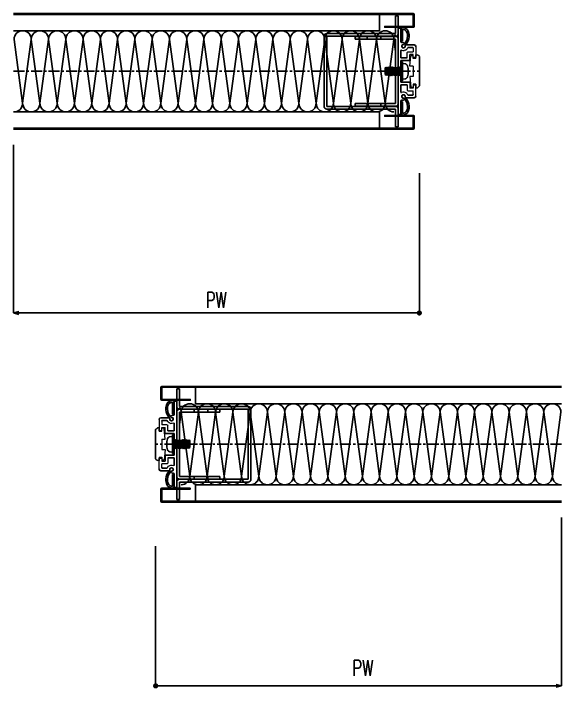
# Model space of a CAD drawing. Extents: x -275225 to 47266, y -41063 to 95295.
# Drawn here: x -224147.8 to -223830.5, y -16075.9 to -15684.8 of the extents above; entities that cross this region are included whole.
import ezdxf

# ---------------------------------------------------------------- set-up
doc = ezdxf.new("R2010")
doc.units = 0
doc.header["$LTSCALE"] = 0.2
doc.header["$PDMODE"] = 99
doc.header["$PDSIZE"] = 5
doc.linetypes.add('CENTER', pattern=[50.8, 31.75, -6.35, 6.35, -6.35])
for name, color, linetype in [('_基準', 1, 'CENTER'), ('_製品', 4, 'Continuous'), ('_製品寸法', 9, 'Continuous')]:
    doc.layers.add(name, color=color, linetype=linetype)
doc.styles.add('OKAMURA', font='SIMPLEX.shx', dxfattribs={"width": 0.7, "bigfont": 'BIGFONT.shx'})
doc.dimstyles.new('OKAMURA-003', dxfattribs={"dimscale": 3, "dimtxt": 3, "dimasz": 1, "dimexe": 0, "dimexo": 3, "dimgap": 1, "dimtad": 1, "dimdec": 3, "dimdsep": 46, "dimtxsty": 'OKAMURA', "dimblk1": 'DOT', "dimblk2": 'DOT', "dimsah": 1, "dimcen": 0, "dimclrd": 9, "dimclre": 9, "dimclrt": 3, "dimadec": 0, "dimazin": 0, "dimtfac": 1, "dimtdec": 3, "dimtix": 1, "dimtmove": 2, "dimatfit": 3, "dimldrblk": 'NONE', "dimfxl": 0, "dimtolj": 1, "dimarcsym": 0})

# ---------------------------------------------------------------- blocks, each defined once
blk = doc.blocks.new('P16KONEJI')
at = {"layer": '_製品', "color": 0, "linetype": 'ByBlock'}
for p, q in [((3.3, 9.92), (1.84, 9.79)), ((3.3, 10.84), (3.3, 0)), ((4.3, 10.84), (3.3, 10.84)), ((3.3, 7.83), (3.35, 7.92)), ((3.35, 7.92), (3.45, 7.92)), ((3.35, 7.92), (3.75, 2.92)), ((3.45, 7.92), (3.7, 7.49)), ((3.45, 7.92), (3.85, 2.92)), ((3.9, 7.49), (4.15, 7.92)), ((4.15, 7.92), (4.25, 7.92)), ((4.15, 7.92), (4.55, 2.92)), ((4.25, 7.92), (4.5, 7.49)), ((4.25, 7.92), (4.65, 2.92)), ((4.3, 10.84), (4.3, 0)), ((4.7, 7.49), (4.95, 7.92)), ((4.95, 7.92), (5.35, 2.92)), ((4.95, 7.92), (5.05, 7.92)), ((5.05, 7.92), (5.45, 2.92)), ((5.05, 7.92), (5.3, 7.49)), ((5.5, 7.49), (5.75, 7.92)), ((5.75, 7.92), (5.85, 7.92)), ((5.75, 7.92), (6.15, 2.92)), ((5.85, 7.92), (6.1, 7.49)), ((5.85, 7.92), (6.25, 2.92)), ((6.3, 7.49), (6.55, 7.92)), ((6.55, 7.92), (6.65, 7.92)), ((6.55, 7.92), (6.95, 2.92)), ((6.65, 7.92), (6.9, 7.49)), ((6.65, 7.92), (7.05, 2.92)), ((7.1, 7.49), (7.35, 7.92)), ((7.35, 7.92), (7.45, 7.92)), ((7.35, 7.92), (7.75, 2.92)), ((7.45, 7.92), (7.7, 7.49)), ((7.45, 7.92), (7.85, 2.92)), ((7.9, 7.49), (8.15, 7.92)), ((8.15, 7.92), (8.25, 7.92)), ((8.15, 7.92), (8.55, 2.92)), ((8.25, 7.92), (8.5, 7.49)), ((8.25, 7.92), (8.65, 2.92)), ((8.7, 7.49), (8.95, 7.92)), ((8.95, 7.92), (9.05, 7.92)), ((8.95, 7.92), (9.35, 2.92)), ((9.05, 7.92), (9.3, 7.49)), ((9.05, 7.92), (9.45, 2.92)), ((9.5, 7.49), (9.75, 7.92)), ((9.75, 7.92), (9.85, 7.92)), ((9.75, 7.92), (10.15, 2.92)), ((9.85, 7.92), (10.1, 7.49)), ((9.85, 7.92), (10.25, 2.92)), ((10.3, 7.49), (10.55, 7.92)), ((10.55, 7.92), (10.65, 7.92)), ((10.55, 7.92), (10.95, 2.92)), ((10.65, 7.92), (10.9, 7.49)), ((10.65, 7.92), (11.05, 2.92)), ((11.1, 7.49), (11.35, 7.92)), ((11.35, 7.92), (11.45, 7.92)), ((11.35, 7.92), (11.75, 2.92)), ((11.45, 7.92), (11.7, 7.49)), ((11.45, 7.92), (11.85, 2.92)), ((11.9, 7.49), (12.15, 7.92)), ((12.15, 7.92), (12.25, 7.92)), ((12.15, 7.92), (12.55, 2.92)), ((12.25, 7.92), (12.5, 7.49)), ((12.25, 7.92), (12.65, 2.92)), ((12.7, 7.49), (12.95, 7.92)), ((12.95, 7.92), (13.05, 7.92)), ((12.95, 7.92), (13.3, 3.55)), ((13.05, 7.92), (13.3, 7.49)), ((13.05, 7.92), (13.3, 3.55)), ((13.3, 7.49), (13.3, 3.55)), ((3.3, 0.92), (1.84, 1.05)), ((3.5, 3.35), (3.75, 2.92)), ((3.75, 2.92), (3.85, 2.92)), ((3.85, 2.92), (4.1, 3.35)), ((4.3, 3.35), (4.55, 2.92)), ((4.55, 2.92), (4.65, 2.92)), ((4.65, 2.92), (4.9, 3.35)), ((5.1, 3.35), (5.35, 2.92)), ((5.35, 2.92), (5.45, 2.92)), ((5.45, 2.92), (5.7, 3.35)), ((5.9, 3.35), (6.15, 2.92)), ((6.15, 2.92), (6.25, 2.92)), ((6.25, 2.92), (6.5, 3.35)), ((6.7, 3.35), (6.95, 2.92)), ((6.95, 2.92), (7.05, 2.92)), ((7.05, 2.92), (7.3, 3.35)), ((7.5, 3.35), (7.75, 2.92)), ((7.75, 2.92), (7.85, 2.92)), ((7.85, 2.92), (8.1, 3.35)), ((8.3, 3.35), (8.55, 2.92)), ((8.55, 2.92), (8.65, 2.92)), ((8.65, 2.92), (8.9, 3.35)), ((9.1, 3.35), (9.35, 2.92)), ((9.35, 2.92), (9.45, 2.92)), ((9.45, 2.92), (9.7, 3.35)), ((9.9, 3.35), (10.15, 2.92)), ((10.15, 2.92), (10.25, 2.92)), ((10.25, 2.92), (10.5, 3.35)), ((10.7, 3.35), (10.95, 2.92)), ((10.95, 2.92), (11.05, 2.92)), ((11.05, 2.92), (11.3, 3.35)), ((11.5, 3.35), (11.75, 2.92)), ((11.75, 2.92), (11.85, 2.92)), ((11.85, 2.92), (12.1, 3.35)), ((12.3, 3.35), (12.55, 2.92)), ((12.55, 2.92), (12.65, 2.92)), ((12.65, 2.92), (12.9, 3.35)), ((13.3, 3.55), (12.96, 3.4)), ((4.3, 0), (3.3, 0))]:
    blk.add_line(p, q, dxfattribs=at)
for centre, radius, start, end in [((12, 5.42), 12, 164.506, 195.494), ((1.98, 8.2), 1.6, 95, 164.506), ((3.8, 7.54), 0.115, 210, 330), ((4.6, 7.54), 0.115, 210, 330), ((5.4, 7.54), 0.115, 210, 330), ((6.2, 7.54), 0.115, 210, 330), ((7, 7.54), 0.115, 210, 330), ((7.8, 7.54), 0.115, 210, 330), ((8.6, 7.54), 0.115, 210, 330), ((9.4, 7.54), 0.115, 210, 330), ((10.2, 7.54), 0.115, 210, 330), ((11, 7.54), 0.115, 210, 330), ((11.8, 7.54), 0.115, 210, 330), ((12.6, 7.54), 0.115, 210, 330), ((1.98, 2.64), 1.6, 195.494, 265), ((3.4, 3.3), 0.115, 30, 150), ((4.2, 3.3), 0.115, 30, 150), ((5, 3.3), 0.115, 30, 150), ((5.8, 3.3), 0.115, 30, 150), ((6.6, 3.3), 0.115, 30, 150), ((7.4, 3.3), 0.115, 30, 150), ((8.2, 3.3), 0.115, 30, 150), ((9, 3.3), 0.115, 30, 150), ((9.8, 3.3), 0.115, 30, 150), ((10.6, 3.3), 0.115, 30, 150), ((11.4, 3.3), 0.115, 30, 150), ((12.2, 3.3), 0.115, 30, 150), ((13, 3.3), 0.115, 112.5605, 150)]:
    blk.add_arc(centre, radius, start, end, dxfattribs=at)
blk = doc.blocks.new('P16UGHEISYO')
at = {"layer": '_製品', "color": 0, "linetype": 'ByBlock', "lineweight": 15}
for p, q in [((0, 0), (0, 25.3)), ((1.99, 14.57), (2.12, 14.09)), ((1.99, 14.57), (2.12, 14.09)), ((2.52, 15.49), (3, 15.62)), ((3.52, 13.69), (3.04, 13.56)), ((3.91, 12.24), (3.43, 12.11)), ((4.05, 14.61), (4.02, 14.73)), ((8.7, 13.34), (8.7, 11.25)), ((10.2, 14.34), (10.2, 8)), ((5.2, 7.81), (5.2, 10.95)), ((5.5, 11.25), (8.7, 11.25)), ((6.7, 6.51), (6.7, 9.75)), ((8.7, 9.75), (6.7, 9.75)), ((6.7, 3), (7.22, 9.25)), ((6.7, 3), (7.2, 9)), ((7.22, 9.25), (8.7, 9.25)), ((8.7, 8), (8.7, 9.75)), ((8.7, 7.5), (8.7, 9.25)), ((8.7, 7.5), (8.7, 9)), ((10.2, 8), (8.7, 8)), ((10.2, 7.5), (10.2, 9.5)), ((10.2, 9.5), (11.2, 9.5)), ((12.2, 8.5), (11.2, 9.5)), ((10.2, 7.5), (8.7, 7.5)), ((10.2, 7.5), (8.7, 7.5)), ((6.7, 3), (6.7, 3.04)), ((8.7, 3), (6.7, 3)), ((8.7, 3), (6.7, 3)), ((8.7, 3), (8.7, -3)), ((8.7, 3), (8.7, -3)), ((6.7, -3), (6.7, -3.04)), ((8.7, -3), (6.7, -3)), ((8.7, -3), (6.7, -3)), ((6.7, -3), (7.22, -9.25)), ((5.2, -7.81), (5.2, -10.95)), ((6.7, -6.51), (6.7, -9.75)), ((8.7, -7.5), (8.7, -9)), ((10.2, -7.5), (8.7, -7.5)), ((8.7, -7.5), (8.7, -9.25)), ((10.2, -7.5), (8.7, -7.5)), ((10.2, -7.5), (10.2, -9.5)), ((5.5, -11.25), (8.7, -11.25)), ((8.7, -9.75), (6.7, -9.75)), ((7.22, -9.25), (8.7, -9.25)), ((10.2, -8), (8.7, -8)), ((8.7, -8), (8.7, -9.75)), ((8.7, -13.34), (8.7, -11.25)), ((10.2, -14.34), (10.2, -8)), ((10.2, -9.5), (11.2, -9.5)), ((12.2, -8.5), (11.2, -9.5)), ((1.99, -14.57), (2.12, -14.09)), ((1.99, -14.57), (2.12, -14.09)), ((2.52, -15.49), (3, -15.62)), ((3.52, -13.69), (3.04, -13.56)), ((3.91, -12.24), (3.43, -12.11)), ((4.05, -14.61), (4.02, -14.73))]:
    blk.add_line(p, q, dxfattribs=at)
at = {"layer": '_製品', "color": 0, "linetype": 'ByBlock'}
for p, q in [((0, 24.8), (0, 0.3)), ((0.2, 25), (1.3, 25)), ((1.5, 24.8), (1.5, 17.28)), ((1.5, 19.6), (1.5, 24.5)), ((2.5, 19.6), (2.5, 24.27)), ((1.5, 17.6), (1.5, 22.5)), ((2.5, 17.6), (2.5, 22.27)), ((2.5, 17.6), (1.5, 17.6)), ((2.74, 16.78), (2, 16.78)), ((3.2, 15.61), (4.46, 17.11)), ((3.99, 14.99), (5.22, 16.46)), ((1.5, 12.12), (1.5, 7.81)), ((4.21, 15.16), (4.37, 15.26)), ((4.64, 15.34), (9.2, 15.34)), ((5.65, 13.84), (8.2, 13.84)), ((12.2, 8.5), (12.2, 0)), ((5.2, 7.81), (1.5, 7.81)), ((1.5, 6.31), (1.5, 0.3)), ((6.5, 6.31), (1.5, 6.31)), ((0, 0.3), (0.3, 0)), ((0, 0.3), (0, -0.3)), ((1.5, 0.3), (1.2, 0)), ((0.3, 0), (0, -0.3)), ((0, -24.8), (0, -0.3)), ((0, -24.8), (0, -0.3)), ((0, -24.8), (0, -0.3)), ((1.5, -0.3), (1.2, 0)), ((1.5, -6.31), (1.5, -0.3)), ((12.2, -8.5), (12.2, 0)), ((6.5, -6.31), (1.5, -6.31)), ((1.5, -12.12), (1.5, -7.81)), ((5.2, -7.81), (1.5, -7.81)), ((3.2, -15.61), (4.46, -17.11)), ((3.99, -14.99), (5.22, -16.46)), ((4.21, -15.16), (4.37, -15.26)), ((4.64, -15.34), (9.2, -15.34)), ((5.65, -13.84), (8.2, -13.84)), ((1.5, -24.8), (1.5, -17.28)), ((1.5, -17.6), (1.5, -22.5)), ((2.5, -17.6), (1.5, -17.6)), ((2.74, -16.78), (2, -16.78)), ((2.5, -17.6), (2.5, -22.27)), ((1.5, -19.6), (1.5, -24.5)), ((2.5, -19.6), (2.5, -24.27)), ((0.2, -25), (1.3, -25))]:
    blk.add_line(p, q, dxfattribs=at)
for centre, radius, start, end in [((0.2, 24.8), 0.2, 90, 180), ((1.3, 24.8), 0.2, 0, 90), ((2.5, 24.5), 1, 81.6392, 180), ((2.7, 24.27), 0.2, 62.7619, 180), ((2.03, 21.28), 4.26, 0, 81.6392), ((2.03, 21.28), 3.26, 0, 78.1789), ((-2.68, 20.69), 7.98, 333.3869, 4.2337), ((-3.19, 20.85), 9.49, 332.4392, 2.5963), ((2, 17.28), 0.5, 180, 270), ((3.04, 14.59), 0.98, 85.6271, 18.0889), ((3.12, 15.67), 0.1, 265.6271, 320), ((4.06, 14.93), 0.1, 140, 198.0889), ((4.64, 14.84), 0.5, 90, 122.3373), ((8.2, 13.34), 0.5, 0, 90), ((9.2, 14.34), 1, 0, 90), ((6.5, 6.51), 0.2, 270, 0), ((6.5, -6.51), 0.2, 0, 90), ((3.04, -14.59), 0.98, 341.9111, 274.3729), ((3.12, -15.67), 0.1, 40, 94.3729), ((4.06, -14.93), 0.1, 161.9111, 220), ((4.64, -14.84), 0.5, 237.6627, 270), ((8.2, -13.34), 0.5, 270, 0), ((9.2, -14.34), 1, 270, 0), ((2, -17.28), 0.5, 90, 180), ((-2.68, -20.69), 7.98, 355.7663, 26.6131), ((-3.19, -20.85), 9.49, 357.4037, 27.5608), ((2.03, -21.28), 4.26, 278.3608, 0), ((2.03, -21.28), 3.26, 281.8211, 0), ((0.2, -24.8), 0.2, 180, 270), ((1.3, -24.8), 0.2, 270, 0), ((2.5, -24.5), 1, 180, 278.3608), ((2.7, -24.27), 0.2, 180, 297.2381)]:
    blk.add_arc(centre, radius, start, end, dxfattribs=at)
at = {"layer": '_製品', "color": 0, "linetype": 'ByBlock', "lineweight": 15}
for centre, radius, start, end in [((2.74, 16.17), 0.607, 295.1761, 90), ((1.7, 12.12), 0.2, 62.1819, 180), ((2.84, 14.28), 2.25, 242.1819, 285), ((2.71, 14.77), 0.75, 105, 195), ((2.84, 14.28), 0.75, 195, 285), ((3.33, 14.41), 0.75, 285, 15), ((3.33, 14.41), 2.25, 285, 341.5906), ((4.38, 14.83), 0.375, 117.1919, 195), ((5.65, 13.64), 0.2, 90, 161.5906), ((5.5, 10.95), 0.3, 90, 180), ((5.5, -10.95), 0.3, 180, 270), ((1.7, -12.12), 0.2, 180, 297.8181), ((2.84, -14.28), 2.25, 75, 117.8181), ((2.71, -14.77), 0.75, 165, 255), ((2.84, -14.28), 0.75, 75, 165), ((2.74, -16.17), 0.607, 270, 64.8239), ((3.33, -14.41), 0.75, 345, 75), ((3.33, -14.41), 2.25, 18.4094, 75), ((4.38, -14.83), 0.375, 165, 242.8081), ((5.65, -13.64), 0.2, 198.4094, 270)]:
    blk.add_arc(centre, radius, start, end, dxfattribs=at)
blk = doc.blocks.new('A$C6158021A')
at = {"color": 0, "linetype": 'ByBlock'}
for p, q in [((-13.799999, 32.100011), (-12.200001, 32.100011)), ((-13.799999, 21.900011), (-13.799999, 32.100011)), ((-12.200001, 21.900013), (-12.200001, 32.100011)), ((-55.200001, -20.29999), (-55.200001, 20.300013)), ((-13.801264, 21.900011), (-53.600001, 21.900011)), ((-13.800001, 20.300013), (-53.600001, 20.300013)), ((-53.600001, -20.29999), (-53.600001, 20.300013)), ((-13.800001, 20.250011), (-37.200001, 20.250011)), ((-37.200001, 18.650011), (-37.200001, 20.250011)), ((-30.200001, 18.650011), (-30.200001, 20.250011)), ((-22.200001, 18.650011), (-22.200001, 20.250011)), ((-13.800001, 18.650011), (-37.200001, 18.650011)), ((-13.800001, 18.650011), (-13.800001, -18.649989)), ((-13.800001, -18.649989), (-37.200001, -18.649989)), ((-37.200001, -20.249989), (-37.200001, -18.649989)), ((-30.200001, -18.649988), (-30.200001, -20.249988)), ((-22.200001, -18.649988), (-22.200001, -20.249988)), ((-13.799999, -20.29999), (-53.600001, -20.29999)), ((-13.799999, -21.899989), (-53.600001, -21.899989)), ((-13.800001, -20.249989), (-37.200001, -20.249989)), ((-13.799999, -21.899988), (-13.799999, -32.099988)), ((-12.200001, -21.900013), (-12.200001, -32.100011)), ((-13.799999, -32.099989), (-12.200001, -32.099989))]:
    blk.add_line(p, q, dxfattribs=at)
for centre, start, end in [((-53.600001, 20.300011), 90, 180), ((-13.800001, 21.900013), 270, 0), ((-13.800001, 18.650011), 0, 90), ((-13.800001, -18.649989), 270, 0), ((-53.600001, -20.299988), 180, 270), ((-13.800001, -21.900013), 0, 90)]:
    blk.add_arc(centre, 1.6, start, end, dxfattribs=at)
blk = doc.blocks.new('_DOT')
at = {"color": 0, "linetype": 'ByBlock'}
blk.add_line((-0.5, 0), (-1, 0), dxfattribs=at)
at = {"color": 0, "linetype": 'ByBlock', "const_width": 0.5}
blk.add_lwpolyline([(-0.25, 0, 1), (0.25, 0, 1)], format="xyb", close=True, dxfattribs=at)
blk = doc.blocks.new('_Open30')
at = {"color": 0, "linetype": 'ByBlock', "lineweight": -2}
for p, q in [((-1, 0.27), (0, 0)), ((0, 0), (-1, -0.27)), ((0, 0), (-1, 0))]:
    blk.add_line(p, q, dxfattribs=at)
blk = doc.blocks.new('*D273')
at = {"layer": '_製品寸法', "color": 9, "lineweight": -2, "transparency": 16777216}
for p, q in [((-235, -42.5), (-235, -140)), ((0, -59), (0, -140)), ((-3, -140), (-232, -140))]:
    blk.add_line(p, q, dxfattribs=at)
at = {"layer": 'Defpoints', "color": 0, "transparency": 16777216}
for p in [(-235, -33.5), (0, -50), (-235, -140)]:
    blk.add_point(p, dxfattribs=at)
at = {"layer": '_製品寸法', "color": 9, "lineweight": -2, "transparency": 16777216, "xscale": 3, "yscale": 3, "zscale": 3, "rotation": 180}
blk.add_blockref('_Open30', (-235, -140), dxfattribs=at)
at = {"layer": '_製品寸法', "color": 9, "lineweight": -2, "transparency": 16777216, "xscale": 3, "yscale": 3, "zscale": 3}
blk.add_blockref('_DOT', (0, -140), dxfattribs=at)
at = {"layer": '_製品寸法', "color": 3, "transparency": 16777216, "insert": (-117.5, -132.5), "char_height": 9, "attachment_point": 5, "style": 'OKAMURA'}
blk.add_mtext('\\A1;PW', dxfattribs=at)
blk = doc.blocks.new('_None')
blk = doc.blocks.new('*D276')
at = {"layer": '_製品寸法', "color": 9, "lineweight": -2, "transparency": 16777216}
for p, q in [((235, -42.5), (235, -140)), ((0, -59), (0, -140)), ((232, -140), (3, -140))]:
    blk.add_line(p, q, dxfattribs=at)
at = {"layer": 'Defpoints', "color": 0, "transparency": 16777216}
for p in [(235, -33.5), (0, -50), (0, -140)]:
    blk.add_point(p, dxfattribs=at)
at = {"layer": '_製品寸法', "color": 9, "lineweight": -2, "transparency": 16777216, "xscale": 3, "yscale": 3, "zscale": 3, "rotation": 180}
blk.add_blockref('_DOT', (0, -140), dxfattribs=at)
at = {"layer": '_製品寸法', "color": 9, "lineweight": -2, "transparency": 16777216, "xscale": 3, "yscale": 3, "zscale": 3}
blk.add_blockref('_Open30', (235, -140), dxfattribs=at)
at = {"layer": '_製品寸法', "color": 3, "transparency": 16777216, "insert": (120, -129.6), "char_height": 9, "attachment_point": 5, "style": 'OKAMURA'}
blk.add_mtext('\\A1;PW', dxfattribs=at)
blk = doc.blocks.new('*U272')
at = {"color": 6, "linetype": 'ByBlock', "ltscale": 0.5}
for p, q in [((-19.7404, -18.5), (-14.7404, 18.5)), ((-14.7404, 18.5), (-13.8, 11.5411))]:
    blk.add_line(p, q, dxfattribs=at)
at = {"color": 0, "linetype": 'ByBlock', "ltscale": 0.5}
blk.add_line((-14.7404, 18.5), (-14.7404, 18.5), dxfattribs=at)
at = {"color": 6, "linetype": 'ByBlock', "ltscale": 0.5}
for points in [[(-224.7023, 18.5), (-224.7023, 18.5, 0.41421356), (-229.7023, 23.5), (-229.7023, 23.5, 0.41421356), (-234.7023, 18.5), (-234.7023, 18.5), (-229.7023, -18.5), (-229.7023, -18.5, -0.41421356), (-234.7023, -23.5), (-234.7023, -23.5, -0.01495334), (-235.0011, -23.491, -0.01495334)], [(-214.7023, 18.5), (-214.7023, 18.5, 0.41421356), (-219.7023, 23.5), (-219.7023, 23.5, 0.41421356), (-224.7023, 18.5), (-224.7023, 18.5), (-219.7023, -18.5), (-219.7023, -18.5, -0.41421356), (-224.7023, -23.5), (-224.7023, -23.5, -0.41421356), (-229.7023, -18.5), (-229.7023, -18.5), (-224.7023, 18.5)], [(-204.7023, 18.5), (-204.7023, 18.5, 0.41421356), (-209.7023, 23.5), (-209.7023, 23.5, 0.41421356), (-214.7023, 18.5), (-214.7023, 18.5), (-209.7023, -18.5), (-209.7023, -18.5, -0.41421356), (-214.7023, -23.5), (-214.7023, -23.5, -0.41421356), (-219.7023, -18.5), (-219.7023, -18.5), (-214.7023, 18.5)], [(-194.7023, 18.5), (-194.7023, 18.5, 0.41421356), (-199.7023, 23.5), (-199.7023, 23.5, 0.41421356), (-204.7023, 18.5), (-204.7023, 18.5), (-199.7023, -18.5), (-199.7023, -18.5, -0.41421356), (-204.7023, -23.5), (-204.7023, -23.5, -0.41421356), (-209.7023, -18.5), (-209.7023, -18.5), (-204.7023, 18.5)], [(-184.7023, 18.5), (-184.7023, 18.5, 0.41421356), (-189.7023, 23.5), (-189.7023, 23.5, 0.41421356), (-194.7023, 18.5), (-194.7023, 18.5), (-189.7023, -18.5), (-189.7023, -18.5, -0.41421356), (-194.7023, -23.5), (-194.7023, -23.5, -0.41421356), (-199.7023, -18.5), (-199.7023, -18.5), (-194.7023, 18.5)], [(-174.7023, 18.5), (-174.7023, 18.5, 0.41421356), (-179.7023, 23.5), (-179.7023, 23.5, 0.41421356), (-184.7023, 18.5), (-184.7023, 18.5), (-179.7023, -18.5), (-179.7023, -18.5, -0.41421356), (-184.7023, -23.5), (-184.7023, -23.5, -0.41421356), (-189.7023, -18.5), (-189.7023, -18.5), (-184.7023, 18.5)], [(-164.7023, 18.5), (-164.7023, 18.5, 0.41421356), (-169.7023, 23.5), (-169.7023, 23.5, 0.41421356), (-174.7023, 18.5), (-174.7023, 18.5), (-169.7023, -18.5), (-169.7023, -18.5, -0.41421356), (-174.7023, -23.5), (-174.7023, -23.5, -0.41421356), (-179.7023, -18.5), (-179.7023, -18.5), (-174.7023, 18.5)], [(-154.7023, 18.5), (-154.7023, 18.5, 0.41421356), (-159.7023, 23.5), (-159.7023, 23.5, 0.41421356), (-164.7023, 18.5), (-164.7023, 18.5), (-159.7023, -18.5), (-159.7023, -18.5, -0.41421356), (-164.7023, -23.5), (-164.7023, -23.5, -0.41421356), (-169.7023, -18.5), (-169.7023, -18.5), (-164.7023, 18.5)], [(-144.7023, 18.5), (-144.7023, 18.5, 0.41421356), (-149.7023, 23.5), (-149.7023, 23.5, 0.41421356), (-154.7023, 18.5), (-154.7023, 18.5), (-149.7023, -18.5), (-149.7023, -18.5, -0.41421356), (-154.7023, -23.5), (-154.7023, -23.5, -0.41421356), (-159.7023, -18.5), (-159.7023, -18.5), (-154.7023, 18.5)], [(-134.7023, 18.5), (-134.7023, 18.5, 0.41421356), (-139.7023, 23.5), (-139.7023, 23.5, 0.41421356), (-144.7023, 18.5), (-144.7023, 18.5), (-139.7023, -18.5), (-139.7023, -18.5, -0.41421356), (-144.7023, -23.5), (-144.7023, -23.5, -0.41421356), (-149.7023, -18.5), (-149.7023, -18.5), (-144.7023, 18.5)], [(-124.7023, 18.5), (-124.7023, 18.5, 0.41421356), (-129.7023, 23.5), (-129.7023, 23.5, 0.41421356), (-134.7023, 18.5), (-134.7023, 18.5), (-129.7023, -18.5), (-129.7023, -18.5, -0.41421356), (-134.7023, -23.5), (-134.7023, -23.5, -0.41421356), (-139.7023, -18.5), (-139.7023, -18.5), (-134.7023, 18.5)], [(-114.7023, 18.5), (-114.7023, 18.5, 0.41421356), (-119.7023, 23.5), (-119.7023, 23.5, 0.41421356), (-124.7023, 18.5), (-124.7023, 18.5), (-119.7023, -18.5), (-119.7023, -18.5, -0.41421356), (-124.7023, -23.5), (-124.7023, -23.5, -0.41421356), (-129.7023, -18.5), (-129.7023, -18.5), (-124.7023, 18.5)], [(-104.7404, 18.5), (-104.7404, 18.5, 0.41421356), (-109.7404, 23.5), (-109.7404, 23.5, 0.41421356), (-114.7404, 18.5), (-114.7404, 18.5), (-109.7404, -18.5), (-109.7404, -18.5, -0.41421356), (-114.7404, -23.5), (-114.7404, -23.5, -0.41421356), (-119.7404, -18.5), (-119.7404, -18.5), (-114.7404, 18.5)], [(-94.7404, 18.5), (-94.7404, 18.5, 0.41421356), (-99.7404, 23.5), (-99.7404, 23.5, 0.41421356), (-104.7404, 18.5), (-104.7404, 18.5), (-99.7404, -18.5), (-99.7404, -18.5, -0.41421356), (-104.7404, -23.5), (-104.7404, -23.5, -0.41421356), (-109.7404, -18.5), (-109.7404, -18.5), (-104.7404, 18.5)], [(-84.7404, 18.5), (-84.7404, 18.5, 0.41421356), (-89.7404, 23.5), (-89.7404, 23.5, 0.41421356), (-94.7404, 18.5), (-94.7404, 18.5), (-89.7404, -18.5), (-89.7404, -18.5, -0.41421356), (-94.7404, -23.5), (-94.7404, -23.5, -0.41421356), (-99.7404, -18.5), (-99.7404, -18.5), (-94.7404, 18.5)], [(-74.7404, 18.5), (-74.7404, 18.5, 0.41421356), (-79.7404, 23.5), (-79.7404, 23.5, 0.41421356), (-84.7404, 18.5), (-84.7404, 18.5), (-79.7404, -18.5), (-79.7404, -18.5, -0.41421356), (-84.7404, -23.5), (-84.7404, -23.5, -0.41421356), (-89.7404, -18.5), (-89.7404, -18.5), (-84.7404, 18.5)], [(-64.7404, 18.5), (-64.7404, 18.5, 0.41421356), (-69.7404, 23.5), (-69.7404, 23.5, 0.41421356), (-74.7404, 18.5), (-74.7404, 18.5), (-69.7404, -18.5), (-69.7404, -18.5, -0.41421356), (-74.7404, -23.5), (-74.7404, -23.5, -0.41421356), (-79.7404, -18.5), (-79.7404, -18.5), (-74.7404, 18.5)], [(-54.7404, 18.5), (-54.7404, 18.5, 0.41421356), (-59.7404, 23.5), (-59.7404, 23.5, 0.41421356), (-64.7404, 18.5), (-64.7404, 18.5), (-59.7404, -18.5), (-59.7404, -18.5, -0.41421356), (-64.7404, -23.5), (-64.7404, -23.5, -0.41421356), (-69.7404, -18.5), (-69.7404, -18.5), (-64.7404, 18.5)], [(-44.7404, 18.5), (-44.7404, 18.5, 0.41421356), (-49.7404, 23.5), (-49.7404, 23.5, 0.41421356), (-54.7404, 18.5), (-54.7404, 18.5), (-49.7404, -18.5), (-49.7404, -18.5, -0.41421356), (-54.7404, -23.5), (-54.7404, -23.5, -0.41421356), (-59.7404, -18.5), (-59.7404, -18.5), (-54.7404, 18.5)], [(-34.7404, 18.5), (-34.7404, 18.5, 0.41421356), (-39.7404, 23.5), (-39.7404, 23.5, 0.41421356), (-44.7404, 18.5), (-44.7404, 18.5), (-39.7404, -18.5), (-39.7404, -18.5, -0.41421356), (-44.7404, -23.5), (-44.7404, -23.5, -0.41421356), (-49.7404, -18.5), (-49.7404, -18.5), (-44.7404, 18.5)], [(-24.7404, 18.5), (-24.7404, 18.5, 0.41421356), (-29.7404, 23.5), (-29.7404, 23.5, 0.41421356), (-34.7404, 18.5), (-34.7404, 18.5), (-29.7404, -18.5), (-29.7404, -18.5, -0.41421356), (-34.7404, -23.5), (-34.7404, -23.5, -0.41421356), (-39.7404, -18.5), (-39.7404, -18.5), (-34.7404, 18.5)], [(-14.7404, 18.5), (-14.7404, 18.5, 0.41421356), (-19.7404, 23.5), (-19.7404, 23.5, 0.41421356), (-24.7404, 18.5), (-24.7404, 18.5), (-19.7404, -18.5), (-19.7404, -18.5, -0.41421356), (-24.7404, -23.5), (-24.7404, -23.5, -0.41421356), (-29.7404, -18.5), (-29.7404, -18.5), (-24.7404, 18.5)]]:
    blk.add_lwpolyline(points, format="xyb", dxfattribs=at)
for centre, start, end in [((-9.7404, 18.5), 144.284011, 180), ((-14.7404, -18.5), 180, 270)]:
    blk.add_arc(centre, 5, start, end, dxfattribs=at)
at = {"layer": '_基準'}
blk.add_line((-235.0011, 0), (0, 0), dxfattribs=at)
at = {"layer": '_製品'}
for points in [[(-235.0011, 33.5), (-3.5, 33.5, -0.41421356), (-3, 33), (-3, 26, -0.41421356), (-3.5, 25.5), (-20, 25.5), (-20, 26), (-3.5, 26), (-3.5, 33), (-235.0011, 33)], [(-235.0011, -33.5), (-3.5, -33.5, 0.41421356), (-3, -33), (-3, -26, 0.41421356), (-3.5, -25.5), (-20, -25.5), (-20, -26), (-3.5, -26), (-3.5, -33), (-235.0011, -33)]]:
    blk.add_lwpolyline(points, format="xyb", dxfattribs=at)
for points in [[(-23, 33), (-23, 23.5), (-235.0011, 23.5)], [(-23, -33), (-23, -23.5), (-235.0011, -23.5)]]:
    blk.add_lwpolyline(points, dxfattribs=at)
at = {"color": 6, "xscale": -1}
blk.add_blockref('P16KONEJI', (-6.4, -5.4204), dxfattribs=at)
at = {"layer": '_製品'}
for name, p in [('A$C6158021A', (0, 0)), ('P16UGHEISYO', (-12.2, 0))]:
    blk.add_blockref(name, p, dxfattribs=at)
at = {"layer": '_製品寸法'}
dim = blk.add_linear_dim(base=(-235.0011, -140), p1=(0, -50), p2=(-235.0011, -33.5), angle=180, text='PW', dimstyle='OKAMURA-003', override={"dimblk2": 'Open30'}, dxfattribs=at)
dim.commit()
dim.dimension.update_dxf_attribs({"geometry": '*D273', "text_midpoint": (-117.5006, -132.5)})
blk = doc.blocks.new('*U275')
at = {"color": 0, "linetype": 'ByBlock', "ltscale": 0.5}
for q in [(13.8, 11.5411), (14.7404, 18.5)]:
    blk.add_line((14.7404, 18.5), q, dxfattribs=at)
at = {"color": 6, "linetype": 'ByBlock', "ltscale": 0.5}
blk.add_line((19.7404, -18.5), (14.7404, 18.5), dxfattribs=at)
for points in [[(14.7404, 18.5), (14.7404, 18.5, -0.41421356), (19.7404, 23.5), (19.7404, 23.5, -0.41421356), (24.7404, 18.5), (24.7404, 18.5), (19.7404, -18.5), (19.7404, -18.5, 0.41421356), (24.7404, -23.5), (24.7404, -23.5, 0.41421356), (29.7404, -18.5), (29.7404, -18.5), (24.7404, 18.5)], [(24.7404, 18.5), (24.7404, 18.5, -0.41421356), (29.7404, 23.5), (29.7404, 23.5, -0.41421356), (34.7404, 18.5), (34.7404, 18.5), (29.7404, -18.5), (29.7404, -18.5, 0.41421356), (34.7404, -23.5), (34.7404, -23.5, 0.41421356), (39.7404, -18.5), (39.7404, -18.5), (34.7404, 18.5)], [(34.7404, 18.5), (34.7404, 18.5, -0.41421356), (39.7404, 23.5), (39.7404, 23.5, -0.41421356), (44.7404, 18.5), (44.7404, 18.5), (39.7404, -18.5), (39.7404, -18.5, 0.41421356), (44.7404, -23.5), (44.7404, -23.5, 0.41421356), (49.7404, -18.5), (49.7404, -18.5), (44.7404, 18.5)], [(44.7404, 18.5), (44.7404, 18.5, -0.41421356), (49.7404, 23.5), (49.7404, 23.5, -0.41421356), (54.7404, 18.5), (54.7404, 18.5), (49.7404, -18.5), (49.7404, -18.5, 0.41421356), (54.7404, -23.5), (54.7404, -23.5, 0.41421356), (59.7404, -18.5), (59.7404, -18.5), (54.7404, 18.5)], [(54.7404, 18.5), (54.7404, 18.5, -0.41421356), (59.7404, 23.5), (59.7404, 23.5, -0.41421356), (64.7404, 18.5), (64.7404, 18.5), (59.7404, -18.5), (59.7404, -18.5, 0.41421356), (64.7404, -23.5), (64.7404, -23.5, 0.41421356), (69.7404, -18.5), (69.7404, -18.5), (64.7404, 18.5)], [(64.7404, 18.5), (64.7404, 18.5, -0.41421356), (69.7404, 23.5), (69.7404, 23.5, -0.41421356), (74.7404, 18.5), (74.7404, 18.5), (69.7404, -18.5), (69.7404, -18.5, 0.41421356), (74.7404, -23.5), (74.7404, -23.5, 0.41421356), (79.7404, -18.5), (79.7404, -18.5), (74.7404, 18.5)], [(74.7404, 18.5), (74.7404, 18.5, -0.41421356), (79.7404, 23.5), (79.7404, 23.5, -0.41421356), (84.7404, 18.5), (84.7404, 18.5), (79.7404, -18.5), (79.7404, -18.5, 0.41421356), (84.7404, -23.5), (84.7404, -23.5, 0.41421356), (89.7404, -18.5), (89.7404, -18.5), (84.7404, 18.5)], [(84.7404, 18.5), (84.7404, 18.5, -0.41421356), (89.7404, 23.5), (89.7404, 23.5, -0.41421356), (94.7404, 18.5), (94.7404, 18.5), (89.7404, -18.5), (89.7404, -18.5, 0.41421356), (94.7404, -23.5), (94.7404, -23.5, 0.41421356), (99.7404, -18.5), (99.7404, -18.5), (94.7404, 18.5)], [(94.7404, 18.5), (94.7404, 18.5, -0.41421356), (99.7404, 23.5), (99.7404, 23.5, -0.41421356), (104.7404, 18.5), (104.7404, 18.5), (99.7404, -18.5), (99.7404, -18.5, 0.41421356), (104.7404, -23.5), (104.7404, -23.5, 0.41421356), (109.7404, -18.5), (109.7404, -18.5), (104.7404, 18.5)], [(104.7404, 18.5), (104.7404, 18.5, -0.41421356), (109.7404, 23.5), (109.7404, 23.5, -0.41421356), (114.7404, 18.5), (114.7404, 18.5), (109.7404, -18.5), (109.7404, -18.5, 0.41421356), (114.7404, -23.5), (114.7404, -23.5, 0.41421356), (119.7404, -18.5), (119.7404, -18.5), (114.7404, 18.5)], [(114.7023, 18.5), (114.7023, 18.5, -0.41421356), (119.7023, 23.5), (119.7023, 23.5, -0.41421356), (124.7023, 18.5), (124.7023, 18.5), (119.7023, -18.5), (119.7023, -18.5, 0.41421356), (124.7023, -23.5), (124.7023, -23.5, 0.41421356), (129.7023, -18.5), (129.7023, -18.5), (124.7023, 18.5)], [(124.7023, 18.5), (124.7023, 18.5, -0.41421356), (129.7023, 23.5), (129.7023, 23.5, -0.41421356), (134.7023, 18.5), (134.7023, 18.5), (129.7023, -18.5), (129.7023, -18.5, 0.41421356), (134.7023, -23.5), (134.7023, -23.5, 0.41421356), (139.7023, -18.5), (139.7023, -18.5), (134.7023, 18.5)], [(134.7023, 18.5), (134.7023, 18.5, -0.41421356), (139.7023, 23.5), (139.7023, 23.5, -0.41421356), (144.7023, 18.5), (144.7023, 18.5), (139.7023, -18.5), (139.7023, -18.5, 0.41421356), (144.7023, -23.5), (144.7023, -23.5, 0.41421356), (149.7023, -18.5), (149.7023, -18.5), (144.7023, 18.5)], [(144.7023, 18.5), (144.7023, 18.5, -0.41421356), (149.7023, 23.5), (149.7023, 23.5, -0.41421356), (154.7023, 18.5), (154.7023, 18.5), (149.7023, -18.5), (149.7023, -18.5, 0.41421356), (154.7023, -23.5), (154.7023, -23.5, 0.41421356), (159.7023, -18.5), (159.7023, -18.5), (154.7023, 18.5)], [(154.7023, 18.5), (154.7023, 18.5, -0.41421356), (159.7023, 23.5), (159.7023, 23.5, -0.41421356), (164.7023, 18.5), (164.7023, 18.5), (159.7023, -18.5), (159.7023, -18.5, 0.41421356), (164.7023, -23.5), (164.7023, -23.5, 0.41421356), (169.7023, -18.5), (169.7023, -18.5), (164.7023, 18.5)], [(164.7023, 18.5), (164.7023, 18.5, -0.41421356), (169.7023, 23.5), (169.7023, 23.5, -0.41421356), (174.7023, 18.5), (174.7023, 18.5), (169.7023, -18.5), (169.7023, -18.5, 0.41421356), (174.7023, -23.5), (174.7023, -23.5, 0.41421356), (179.7023, -18.5), (179.7023, -18.5), (174.7023, 18.5)], [(174.7023, 18.5), (174.7023, 18.5, -0.41421356), (179.7023, 23.5), (179.7023, 23.5, -0.41421356), (184.7023, 18.5), (184.7023, 18.5), (179.7023, -18.5), (179.7023, -18.5, 0.41421356), (184.7023, -23.5), (184.7023, -23.5, 0.41421356), (189.7023, -18.5), (189.7023, -18.5), (184.7023, 18.5)], [(184.7023, 18.5), (184.7023, 18.5, -0.41421356), (189.7023, 23.5), (189.7023, 23.5, -0.41421356), (194.7023, 18.5), (194.7023, 18.5), (189.7023, -18.5), (189.7023, -18.5, 0.41421356), (194.7023, -23.5), (194.7023, -23.5, 0.41421356), (199.7023, -18.5), (199.7023, -18.5), (194.7023, 18.5)], [(194.7023, 18.5), (194.7023, 18.5, -0.41421356), (199.7023, 23.5), (199.7023, 23.5, -0.41421356), (204.7023, 18.5), (204.7023, 18.5), (199.7023, -18.5), (199.7023, -18.5, 0.41421356), (204.7023, -23.5), (204.7023, -23.5, 0.41421356), (209.7023, -18.5), (209.7023, -18.5), (204.7023, 18.5)], [(204.7023, 18.5), (204.7023, 18.5, -0.41421356), (209.7023, 23.5), (209.7023, 23.5, -0.41421356), (214.7023, 18.5), (214.7023, 18.5), (209.7023, -18.5), (209.7023, -18.5, 0.41421356), (214.7023, -23.5), (214.7023, -23.5, 0.41421356), (219.7023, -18.5), (219.7023, -18.5), (214.7023, 18.5)], [(214.7023, 18.5), (214.7023, 18.5, -0.41421356), (219.7023, 23.5), (219.7023, 23.5, -0.41421356), (224.7023, 18.5), (224.7023, 18.5), (219.7023, -18.5), (219.7023, -18.5, 0.41421356), (224.7023, -23.5), (224.7023, -23.5, 0.41421356), (229.7023, -18.5), (229.7023, -18.5), (224.7023, 18.5)], [(224.7023, 18.5), (224.7023, 18.5, -0.41421356), (229.7023, 23.5), (229.7023, 23.5, -0.41421356), (234.7023, 18.5), (234.7023, 18.5), (229.7023, -18.5), (229.7023, -18.5, 0.41421356), (234.7023, -23.5), (234.7023, -23.5, 0.01495334), (235.0011, -23.491, 0.01495334)]]:
    blk.add_lwpolyline(points, format="xyb", dxfattribs=at)
at = {"color": 0, "linetype": 'ByBlock', "ltscale": 0.5}
blk.add_arc((9.7404, 18.5), 5, 0, 35.715989, dxfattribs=at)
at = {"color": 6, "linetype": 'ByBlock', "ltscale": 0.5}
blk.add_arc((14.7404, -18.5), 5, 270, 0, dxfattribs=at)
at = {"layer": '_基準'}
blk.add_line((235.0011, 0), (0, 0), dxfattribs=at)
at = {"layer": '_製品'}
for points in [[(235.0011, 33.5), (3.5, 33.5, 0.41421356), (3, 33), (3, 26, 0.41421356), (3.5, 25.5), (20, 25.5), (20, 26), (3.5, 26), (3.5, 33), (235.0011, 33)], [(235.0011, -33.5), (3.5, -33.5, -0.41421356), (3, -33), (3, -26, -0.41421356), (3.5, -25.5), (20, -25.5), (20, -26), (3.5, -26), (3.5, -33), (235.0011, -33)]]:
    blk.add_lwpolyline(points, format="xyb", dxfattribs=at)
for points in [[(23, 33), (23, 23.5), (235.0011, 23.5)], [(23, -33), (23, -23.5), (235.0011, -23.5)]]:
    blk.add_lwpolyline(points, dxfattribs=at)
at = {"color": 6}
blk.add_blockref('P16KONEJI', (6.4, -5.4204), dxfattribs=at)
at = {"layer": '_製品', "xscale": -1}
for name, p in [('A$C6158021A', (0, 0)), ('P16UGHEISYO', (12.2, 0))]:
    blk.add_blockref(name, p, dxfattribs=at)
at = {"layer": '_製品寸法'}
dim = blk.add_linear_dim(base=(0, -140), p1=(235.0011, -33.5), p2=(0, -50), angle=180, text='PW', dimstyle='OKAMURA-003', override={"dimblk1": 'Open30'}, dxfattribs=at)
dim.commit()
dim.dimension.update_dxf_attribs({"geometry": '*D276', "text_midpoint": (120, -129.5999), "dimtype": 160})

msp = doc.modelspace()

# ---------------------------------------------------------------- block references
for name, p in [('*U272', (-223912.7999, -15718.3079)), ('*U275', (-224065.4812, -15934.3626))]:
    msp.add_blockref(name, p)

doc.saveas('drawing.dxf')
